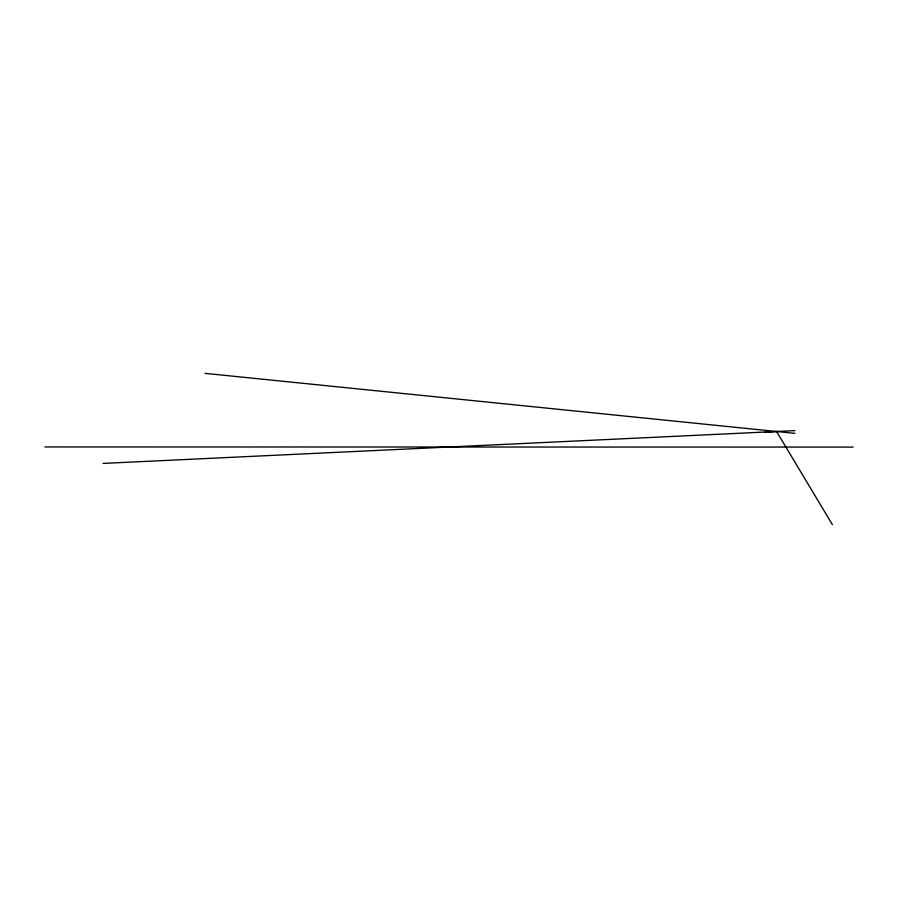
<?xml version="1.0" encoding="UTF-8"?>
<svg xmlns="http://www.w3.org/2000/svg" width="898" height="898" viewBox="0 0 898 898"><rect width="100%" height="100%" fill="white"/><g stroke="black" fill="none" stroke-linecap="round" stroke-linejoin="round"><path stroke-width="1.35" d="M765.13 432.275L776.568 431.489L832.39 524.645M103.124 463.413L794.876 430.625M44.9 446.946L853.1 447.092M205.092 373.355L794.82 433.352"/></g></svg>
